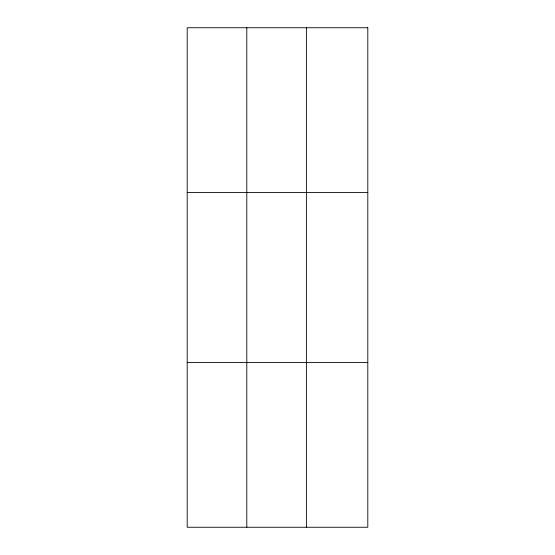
<?xml version="1.0" encoding="UTF-8"?>
<svg xmlns="http://www.w3.org/2000/svg" width="555" height="555" viewBox="0 0 555 555"><rect width="100%" height="100%" fill="white"/><g stroke="black" fill="none" stroke-linecap="round" stroke-linejoin="round"><path stroke-width="0.83" d="M246.795 527.25L246.795 27.75M306.395 527.25L306.395 27.75M187.195 192.585L367.805 192.585M187.195 362.415L367.805 362.415M367.805 27.75L367.805 527.25L187.195 527.25L187.195 27.75L367.805 27.75"/></g></svg>
